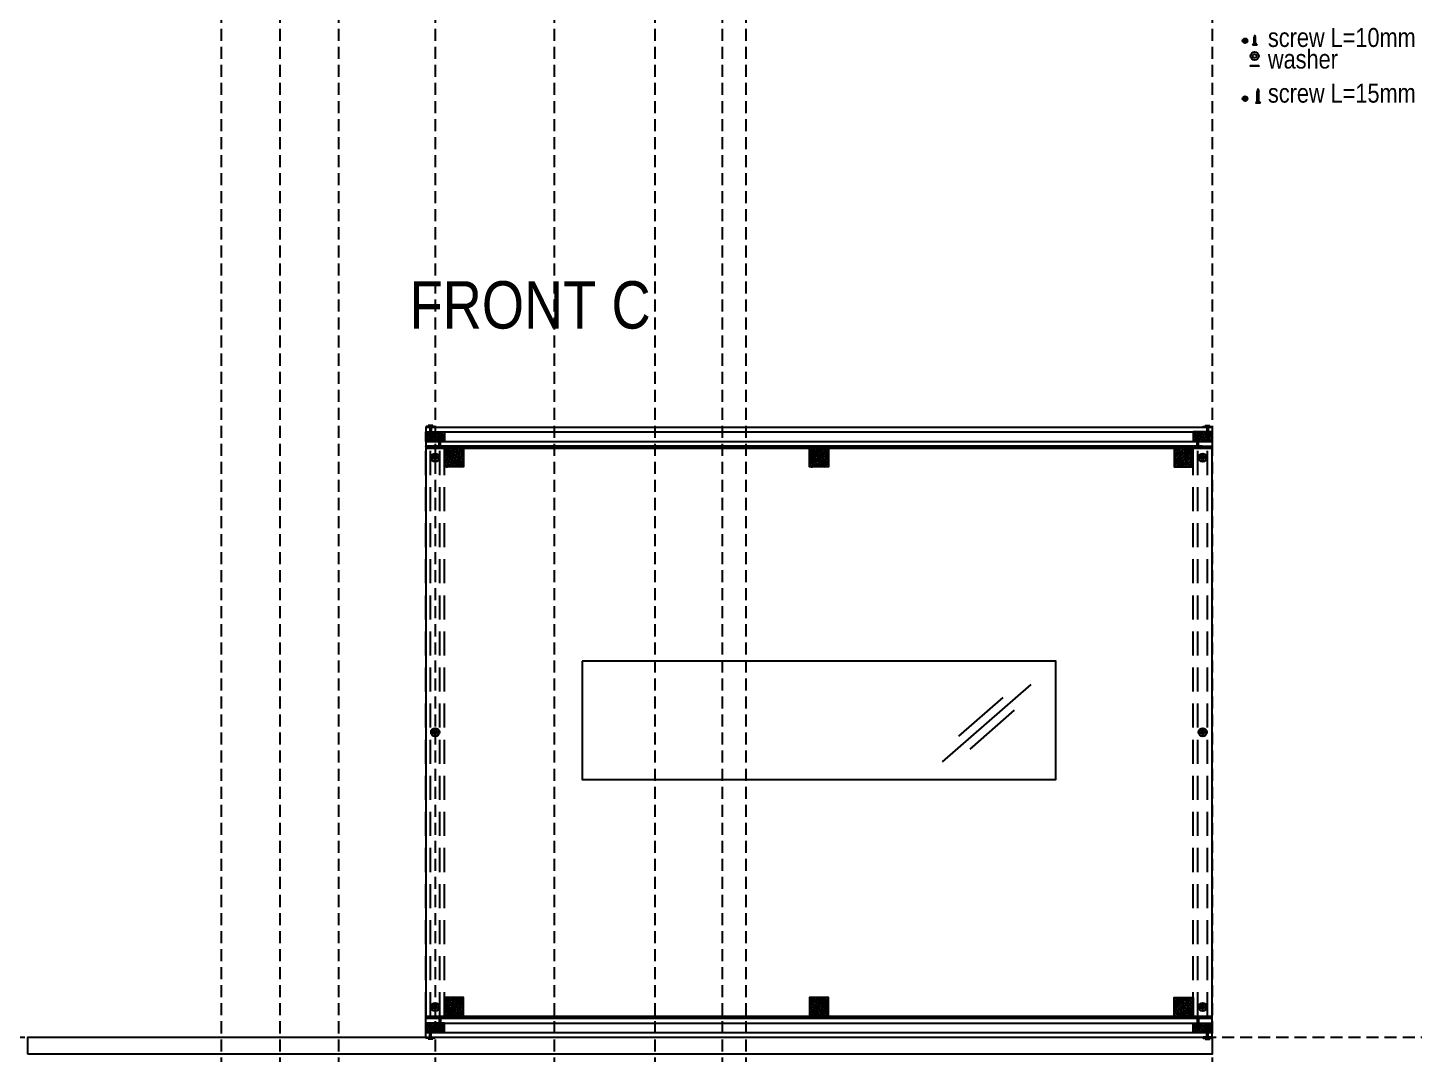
# Model space of a CAD drawing. Extents: x -680 to 5888, y -3600 to 1159.
# Drawn here: x 1170 to 2633, y -1072 to 12 of the extents above; entities that cross this region are included whole.
import ezdxf

# ---------------------------------------------------------------- set-up
doc = ezdxf.new("R2010")
doc.units = 0
doc.linetypes.add('DASHED', pattern=[19.05, 12.7, -6.35])
doc.layers.get('0').update_dxf_attribs({"linetype": 'CONTINUOUS'})
doc.layers.add('construction', color=252, linetype='CONTINUOUS')
doc.styles.get("Standard").update_dxf_attribs({"font": 'DejaVuSansCondensed.ttf'})

msp = doc.modelspace()

# ---------------------------------------------------------------- hatches: boundary and pattern name
h = msp.add_hatch()
h.set_pattern_fill('ANSI36', color=201, scale=0.5, angle=90, style=0)
h.set_pattern_definition([(45, (1510.8153, -2854.7173), (3.086963, 0.841899), [3.96875, -0.79375, 0, -0.79375])])
h.paths.add_polyline_path([(1609.888, -424.81), (1589.888, -424.81), (1589.888, -414.81), (1609.888, -414.81)])
h = msp.add_hatch()
h.set_pattern_fill('ANSI36', color=201, scale=0.5, angle=90, style=0)
h.set_pattern_definition([(135, (2498.961, -2854.7173), (-3.086963, 0.841899), [3.96875, -0.79375, 0, -0.79375])])
h.paths.add_polyline_path([(2399.888, -424.81), (2419.888, -424.81), (2419.888, -414.81), (2399.888, -414.81)])
h = msp.add_hatch()
h.set_pattern_fill('ANSI31', color=256, scale=0.5, style=0)
h.set_pattern_definition([(45, (1589.8881, -1013.8101), (-1.122532, 1.122532), [])])
h.paths.add_polyline_path([(1589.888, -429.81), (1589.888, -431.81), (1609.888, -431.81), (1609.888, -429.81)])
h = msp.add_hatch()
h.set_pattern_fill('ANSI31', color=256, scale=0.5, angle=180, style=0)
h.set_pattern_definition([(225, (-7e-13, 602), (1.122532, -1.122532), [])])
h.paths.add_polyline_path([(1609.888, -429.81), (1609.888, -431.81), (2399.888, -431.81), (2399.888, -429.81)])
h = msp.add_hatch()
h.set_pattern_fill('ANSI36', color=201, scale=0.5, angle=90, style=0)
h.set_pattern_definition([(45, (4012.5255, -473.8844), (3.086963, 0.841899), [3.96875, -0.79375, 0, -0.79375])])
h.paths.add_polyline_path([(1629.888, -431.81), (1629.888, -451.81), (1609.888, -451.81), (1609.888, -431.81)])
h = msp.add_hatch()
h.set_pattern_fill('ANSI36', color=201, scale=0.5, angle=90, style=0)
h.set_pattern_definition([(45, (4397.5255, -473.8844), (3.086963, 0.841899), [3.96875, -0.79375, 0, -0.79375])])
h.paths.add_polyline_path([(2014.888, -431.81), (2014.888, -451.81), (1994.888, -451.81), (1994.888, -431.81)])
h = msp.add_hatch()
h.set_pattern_fill('ANSI36', color=201, scale=0.5, angle=90, style=0)
h.set_pattern_definition([(135, (-2.7493, -473.8844), (-3.086963, 0.841899), [3.96875, -0.79375, 0, -0.79375])])
h.paths.add_polyline_path([(2379.888, -431.81), (2379.888, -451.81), (2399.888, -451.81), (2399.888, -431.81)])
h = msp.add_hatch()
h.set_pattern_fill('ANSI31', color=256, scale=0.5, angle=180, style=0)
h.set_pattern_definition([(135, (2419.8881, -1013.8101), (1.122532, 1.122532), [])])
h.paths.add_polyline_path([(2419.888, -429.81), (2419.888, -431.81), (2399.888, -431.81), (2399.888, -429.81)])
h = msp.add_hatch()
h.set_pattern_fill('ANSI36', color=201, scale=0.5, angle=270, style=0)
h.set_pattern_definition([(315, (4012.5255, -989.7359), (3.086963, -0.841899), [3.96875, -0.79375, 0, -0.79375])])
h.paths.add_polyline_path([(1629.888, -1031.81), (1629.888, -1011.81), (1609.888, -1011.81), (1609.888, -1031.81)])
h = msp.add_hatch()
h.set_pattern_fill('ANSI36', color=201, scale=0.5, angle=270, style=0)
h.set_pattern_definition([(315, (4397.5255, -989.7359), (3.086963, -0.841899), [3.96875, -0.79375, 0, -0.79375])])
h.paths.add_polyline_path([(2014.888, -1031.81), (2014.888, -1011.81), (1994.888, -1011.81), (1994.888, -1031.81)])
h = msp.add_hatch()
h.set_pattern_fill('ANSI36', color=201, scale=0.5, angle=270, style=0)
h.set_pattern_definition([(225, (-2.7493, -989.7359), (-3.086963, -0.841899), [3.96875, -0.79375, 0, -0.79375])])
h.paths.add_polyline_path([(2379.888, -1031.81), (2379.888, -1011.81), (2399.888, -1011.81), (2399.888, -1031.81)])
h = msp.add_hatch()
h.set_pattern_fill('ANSI31', color=256, scale=0.5, angle=360, style=0)
h.set_pattern_definition([(315, (1589.8881, -449.8101), (-1.122532, -1.122532), [])])
h.paths.add_polyline_path([(1589.888, -1033.81), (1589.888, -1031.81), (1609.888, -1031.81), (1609.888, -1033.81)])
h = msp.add_hatch()
h.set_pattern_fill('ANSI36', color=201, scale=0.5, angle=270, style=0)
h.set_pattern_definition([(315, (1510.8153, 1391.097), (3.086963, -0.841899), [3.96875, -0.79375, 0, -0.79375])])
h.paths.add_polyline_path([(1609.888, -1038.81), (1589.888, -1038.81), (1589.888, -1048.81), (1609.888, -1048.81)])
h = msp.add_hatch()
h.set_pattern_fill('ANSI31', color=256, scale=0.5, angle=180, style=0)
h.paths.add_polyline_path([(1609.888, -1031.81), (1609.888, -1033.81), (2399.888, -1033.81), (2399.888, -1031.81)])
h = msp.add_hatch()
h.set_pattern_fill('ANSI31', color=256, scale=0.5, angle=180, style=0)
h.set_pattern_definition([(225, (2419.8881, -449.8101), (1.122532, -1.122532), [])])
h.paths.add_polyline_path([(2419.888, -1033.81), (2419.888, -1031.81), (2399.888, -1031.81), (2399.888, -1033.81)])
h = msp.add_hatch()
h.set_pattern_fill('ANSI36', color=201, scale=0.5, angle=270, style=0)
h.set_pattern_definition([(225, (2498.961, 1391.097), (-3.086963, -0.841899), [3.96875, -0.79375, 0, -0.79375])])
h.paths.add_polyline_path([(2399.888, -1038.81), (2419.888, -1038.81), (2419.888, -1048.81), (2399.888, -1048.81)])

# ---------------------------------------------------------------- linework, layer by layer
at = {"color": 150}
for p, q in [((2454.585, 0.69), (2454.585, -4.31)), ((2464.84, 4.022), (2464.09, 2.022)), ((2464.09, -3.878), (2464.09, 2.022)), ((2464.09, 0.622), (2465.59, 0.622)), ((2464.128, 2.122), (2465.553, 2.122)), ((2464.69, 3.622), (2464.99, 3.622)), ((2465.59, 2.022), (2464.84, 4.022)), ((2465.59, -3.878), (2465.59, 2.022)), ((2452.085, -1.81), (2457.085, -1.81)), ((2462.34, -5.978), (2464.09, -3.878)), ((2462.34, -5.978), (2467.34, -5.978)), ((2464.09, -0.878), (2465.59, -0.878)), ((2464.09, -2.378), (2465.59, -2.378)), ((2464.09, -3.878), (2465.59, -3.878)), ((2464.09, -5.978), (2465.59, -5.978)), ((2465.59, -3.878), (2467.34, -5.978)), ((2462.746, -27.808), (2462.746, -28.688)), ((2466.746, -27.808), (2466.746, -28.688)), ((2468.277, -52.493), (2467.527, -55.493)), ((2469.027, -55.368), (2467.527, -55.368)), ((2467.527, -65.493), (2467.527, -55.493)), ((2469.027, -56.493), (2467.527, -56.493)), ((2469.027, -57.618), (2467.527, -57.618)), ((2468.715, -54.243), (2467.84, -54.243)), ((2468.434, -53.118), (2468.121, -53.118)), ((2468.277, -52.493), (2469.027, -55.493)), ((2469.027, -65.493), (2469.027, -55.493)), ((2452.085, -62.959), (2457.085, -62.959)), ((2454.585, -60.459), (2454.585, -65.459)), ((2467.527, -65.493), (2465.777, -67.493)), ((2465.777, -67.493), (2470.777, -67.493)), ((2469.027, -58.743), (2467.527, -58.743)), ((2469.027, -59.868), (2467.527, -59.868)), ((2469.027, -60.993), (2467.527, -60.993)), ((2469.027, -62.118), (2467.527, -62.118)), ((2469.027, -63.243), (2467.527, -63.243)), ((2469.027, -64.368), (2467.527, -64.368)), ((2469.027, -65.493), (2467.527, -65.493)), ((2469.027, -65.493), (2470.777, -67.493)), ((1597.388, -407.93), (1592.388, -407.93)), ((1594.138, -409.93), (1592.388, -407.93)), ((1592.888, -409.81), (1592.888, -408.93)), ((1595.638, -409.93), (1597.388, -407.93)), ((1596.888, -409.81), (1596.888, -408.93)), ((2412.388, -407.93), (2417.388, -407.93)), ((2414.138, -409.93), (2412.388, -407.93)), ((2412.888, -409.81), (2412.888, -408.93)), ((2415.638, -409.93), (2417.388, -407.93)), ((2416.888, -409.81), (2416.888, -408.93)), ((1594.138, -409.93), (1594.138, -419.93)), ((1594.138, -409.93), (1595.638, -409.93)), ((1594.138, -411.055), (1595.638, -411.055)), ((1594.138, -412.18), (1595.638, -412.18)), ((1594.138, -413.305), (1595.638, -413.305)), ((1594.138, -414.43), (1595.638, -414.43)), ((1594.138, -415.555), (1595.638, -415.555)), ((1594.138, -416.68), (1595.638, -416.68)), ((1594.138, -417.805), (1595.638, -417.805)), ((1594.138, -418.93), (1595.638, -418.93)), ((1594.888, -422.93), (1594.138, -419.93)), ((1594.138, -420.055), (1595.638, -420.055)), ((1594.451, -421.18), (1595.326, -421.18)), ((1594.732, -422.305), (1595.044, -422.305)), ((1594.888, -422.93), (1595.638, -419.93)), ((1595.638, -409.93), (1595.638, -419.93)), ((1604.888, -416.69), (1604.138, -419.69)), ((1604.138, -419.565), (1605.638, -419.565)), ((1604.138, -429.69), (1604.138, -419.69)), ((1604.138, -420.69), (1605.638, -420.69)), ((1604.138, -421.815), (1605.638, -421.815)), ((1604.138, -422.94), (1605.638, -422.94)), ((1604.138, -424.065), (1605.638, -424.065)), ((1604.451, -418.44), (1605.326, -418.44)), ((1604.732, -417.315), (1605.044, -417.315)), ((1604.888, -416.69), (1605.638, -419.69)), ((1605.638, -429.69), (1605.638, -419.69)), ((2404.888, -416.69), (2404.138, -419.69)), ((2405.638, -419.565), (2404.138, -419.565)), ((2404.138, -429.69), (2404.138, -419.69)), ((2405.638, -420.69), (2404.138, -420.69)), ((2405.638, -421.815), (2404.138, -421.815)), ((2405.638, -422.94), (2404.138, -422.94)), ((2405.638, -424.065), (2404.138, -424.065)), ((2405.326, -418.44), (2404.451, -418.44)), ((2405.044, -417.315), (2404.732, -417.315)), ((2404.888, -416.69), (2405.638, -419.69)), ((2405.638, -429.69), (2405.638, -419.69)), ((2414.138, -409.93), (2414.138, -419.93)), ((2415.638, -409.93), (2414.138, -409.93)), ((2415.638, -411.055), (2414.138, -411.055)), ((2415.638, -412.18), (2414.138, -412.18)), ((2415.638, -413.305), (2414.138, -413.305)), ((2415.638, -414.43), (2414.138, -414.43)), ((2415.638, -415.555), (2414.138, -415.555)), ((2415.638, -416.68), (2414.138, -416.68)), ((2415.638, -417.805), (2414.138, -417.805)), ((2415.638, -418.93), (2414.138, -418.93)), ((2414.888, -422.93), (2414.138, -419.93)), ((2415.638, -420.055), (2414.138, -420.055)), ((2415.326, -421.18), (2414.451, -421.18)), ((2415.044, -422.305), (2414.732, -422.305)), ((2414.888, -422.93), (2415.638, -419.93)), ((2415.638, -409.93), (2415.638, -419.93)), ((1599.888, -437.81), (1599.888, -445.81)), ((1604.138, -429.69), (1602.388, -431.69)), ((1607.388, -431.69), (1602.388, -431.69)), ((1602.888, -429.81), (1602.888, -430.69)), ((1604.138, -425.19), (1605.638, -425.19)), ((1604.138, -426.315), (1605.638, -426.315)), ((1604.138, -427.44), (1605.638, -427.44)), ((1604.138, -428.565), (1605.638, -428.565)), ((1604.138, -429.69), (1605.638, -429.69)), ((1605.638, -429.69), (1607.388, -431.69)), ((1606.888, -429.81), (1606.888, -430.69)), ((1617.388, -436.81), (1612.388, -436.81)), ((1614.888, -434.31), (1614.888, -439.31)), ((2002.388, -436.81), (1997.388, -436.81)), ((1999.888, -434.31), (1999.888, -439.31)), ((2392.388, -436.81), (2397.388, -436.81)), ((2394.888, -434.31), (2394.888, -439.31)), ((2404.138, -429.69), (2402.388, -431.69)), ((2402.388, -431.69), (2407.388, -431.69)), ((2402.888, -429.81), (2402.888, -430.69)), ((2405.638, -425.19), (2404.138, -425.19)), ((2405.638, -426.315), (2404.138, -426.315)), ((2405.638, -427.44), (2404.138, -427.44)), ((2405.638, -428.565), (2404.138, -428.565)), ((2405.638, -429.69), (2404.138, -429.69)), ((2405.638, -429.69), (2407.388, -431.69)), ((2406.888, -429.81), (2406.888, -430.69)), ((2409.888, -437.81), (2409.888, -445.81)), ((1603.888, -441.81), (1595.888, -441.81)), ((1627.388, -446.81), (1622.388, -446.81)), ((1624.888, -444.31), (1624.888, -449.31)), ((2012.388, -446.81), (2007.388, -446.81)), ((2009.888, -444.31), (2009.888, -449.31)), ((2382.388, -446.81), (2387.388, -446.81)), ((2384.888, -444.31), (2384.888, -449.31)), ((2405.888, -441.81), (2413.888, -441.81)), ((1599.888, -735.81), (1599.888, -727.81)), ((2409.888, -735.81), (2409.888, -727.81)), ((1603.888, -731.81), (1595.888, -731.81)), ((2405.888, -731.81), (2413.888, -731.81)), ((1603.888, -1021.81), (1595.888, -1021.81)), ((1599.888, -1025.81), (1599.888, -1017.81)), ((1614.888, -1029.31), (1614.888, -1024.31)), ((1627.388, -1016.81), (1622.388, -1016.81)), ((1624.888, -1019.31), (1624.888, -1014.31)), ((1999.888, -1029.31), (1999.888, -1024.31)), ((2012.388, -1016.81), (2007.388, -1016.81)), ((2009.888, -1019.31), (2009.888, -1014.31)), ((2382.388, -1016.81), (2387.388, -1016.81)), ((2384.888, -1019.31), (2384.888, -1014.31)), ((2394.888, -1029.31), (2394.888, -1024.31)), ((2405.888, -1021.81), (2413.888, -1021.81)), ((2409.888, -1025.81), (2409.888, -1017.81)), ((1607.388, -1031.93), (1602.388, -1031.93)), ((1604.138, -1033.93), (1602.388, -1031.93)), ((1602.888, -1033.81), (1602.888, -1032.93)), ((1604.138, -1033.93), (1604.138, -1043.93)), ((1604.138, -1033.93), (1605.638, -1033.93)), ((1604.138, -1035.055), (1605.638, -1035.055)), ((1604.138, -1036.18), (1605.638, -1036.18)), ((1604.138, -1037.305), (1605.638, -1037.305)), ((1604.138, -1038.43), (1605.638, -1038.43)), ((1605.638, -1033.93), (1607.388, -1031.93)), ((1605.638, -1033.93), (1605.638, -1043.93)), ((1606.888, -1033.81), (1606.888, -1032.93)), ((1617.388, -1026.81), (1612.388, -1026.81)), ((2002.388, -1026.81), (1997.388, -1026.81)), ((2392.388, -1026.81), (2397.388, -1026.81)), ((2402.388, -1031.93), (2407.388, -1031.93)), ((2404.138, -1033.93), (2402.388, -1031.93)), ((2402.888, -1033.81), (2402.888, -1032.93)), ((2404.138, -1033.93), (2404.138, -1043.93)), ((2405.638, -1033.93), (2404.138, -1033.93)), ((2405.638, -1035.055), (2404.138, -1035.055)), ((2405.638, -1036.18), (2404.138, -1036.18)), ((2405.638, -1037.305), (2404.138, -1037.305)), ((2405.638, -1038.43), (2404.138, -1038.43)), ((2405.638, -1033.93), (2407.388, -1031.93)), ((2405.638, -1033.93), (2405.638, -1043.93)), ((2406.888, -1033.81), (2406.888, -1032.93)), ((1594.888, -1040.69), (1594.138, -1043.69)), ((1594.138, -1043.565), (1595.638, -1043.565)), ((1594.138, -1053.69), (1594.138, -1043.69)), ((1594.138, -1044.69), (1595.638, -1044.69)), ((1594.138, -1045.815), (1595.638, -1045.815)), ((1594.138, -1046.94), (1595.638, -1046.94)), ((1594.138, -1048.065), (1595.638, -1048.065)), ((1594.138, -1049.19), (1595.638, -1049.19)), ((1594.138, -1050.315), (1595.638, -1050.315)), ((1594.138, -1051.44), (1595.638, -1051.44)), ((1594.138, -1052.565), (1595.638, -1052.565)), ((1594.451, -1042.44), (1595.326, -1042.44)), ((1594.732, -1041.315), (1595.044, -1041.315)), ((1594.888, -1040.69), (1595.638, -1043.69)), ((1595.638, -1053.69), (1595.638, -1043.69)), ((1604.138, -1039.555), (1605.638, -1039.555)), ((1604.138, -1040.68), (1605.638, -1040.68)), ((1604.138, -1041.805), (1605.638, -1041.805)), ((1604.138, -1042.93), (1605.638, -1042.93)), ((1604.888, -1046.93), (1604.138, -1043.93)), ((1604.138, -1044.055), (1605.638, -1044.055)), ((1604.451, -1045.18), (1605.326, -1045.18)), ((1604.732, -1046.305), (1605.044, -1046.305)), ((1604.888, -1046.93), (1605.638, -1043.93)), ((2405.638, -1039.555), (2404.138, -1039.555)), ((2405.638, -1040.68), (2404.138, -1040.68)), ((2405.638, -1041.805), (2404.138, -1041.805)), ((2405.638, -1042.93), (2404.138, -1042.93)), ((2404.888, -1046.93), (2404.138, -1043.93)), ((2405.638, -1044.055), (2404.138, -1044.055)), ((2405.326, -1045.18), (2404.451, -1045.18)), ((2405.044, -1046.305), (2404.732, -1046.305)), ((2404.888, -1046.93), (2405.638, -1043.93)), ((2414.888, -1040.69), (2414.138, -1043.69)), ((2415.638, -1043.565), (2414.138, -1043.565)), ((2414.138, -1053.69), (2414.138, -1043.69)), ((2415.638, -1044.69), (2414.138, -1044.69)), ((2415.638, -1045.815), (2414.138, -1045.815)), ((2415.638, -1046.94), (2414.138, -1046.94)), ((2415.638, -1048.065), (2414.138, -1048.065)), ((2415.638, -1049.19), (2414.138, -1049.19)), ((2415.638, -1050.315), (2414.138, -1050.315)), ((2415.638, -1051.44), (2414.138, -1051.44)), ((2415.638, -1052.565), (2414.138, -1052.565)), ((2415.326, -1042.44), (2414.451, -1042.44)), ((2415.044, -1041.315), (2414.732, -1041.315)), ((2414.888, -1040.69), (2415.638, -1043.69)), ((2415.638, -1053.69), (2415.638, -1043.69)), ((1594.138, -1053.69), (1592.388, -1055.69)), ((1597.388, -1055.69), (1592.388, -1055.69)), ((1592.888, -1053.81), (1592.888, -1054.69)), ((1594.138, -1053.69), (1595.638, -1053.69)), ((1595.638, -1053.69), (1597.388, -1055.69)), ((1596.888, -1053.81), (1596.888, -1054.69)), ((2414.138, -1053.69), (2412.388, -1055.69)), ((2412.388, -1055.69), (2417.388, -1055.69)), ((2412.888, -1053.81), (2412.888, -1054.69)), ((2415.638, -1053.69), (2414.138, -1053.69)), ((2415.638, -1053.69), (2417.388, -1055.69)), ((2416.888, -1053.81), (2416.888, -1054.69))]:
    msp.add_line(p, q, dxfattribs=at)
for p, q in [((1589.888, -409.81), (2419.888, -409.81)), ((1589.888, -409.81), (1589.888, -429.81)), ((1589.888, -414.81), (2419.888, -414.81)), ((2419.888, -409.81), (2419.888, -429.81)), ((1589.888, -424.81), (2419.888, -424.81)), ((1589.888, -429.81), (2419.888, -429.81)), ((1589.888, -1033.81), (2419.888, -1033.81)), ((1589.888, -1053.81), (1589.888, -1033.81)), ((1589.888, -1038.81), (2419.888, -1038.81)), ((2419.888, -1053.81), (2419.888, -1033.81)), ((1589.888, -1048.81), (2419.888, -1048.81)), ((1589.888, -1053.81), (2419.888, -1053.81))]:
    msp.add_line(p, q)
at = {"linetype": 'DASHED', "ltscale": 2}
for p, q in [((1589.888, -1031.81), (1589.888, -431.81)), ((1609.888, -431.81), (1589.888, -431.81)), ((1594.888, -1031.81), (1594.888, -431.81)), ((1604.888, -1031.81), (1604.888, -431.81)), ((1609.888, -1031.81), (1609.888, -431.81)), ((2399.888, -1031.81), (2399.888, -431.81)), ((2399.888, -431.81), (2419.888, -431.81)), ((2404.888, -1031.81), (2404.888, -431.81)), ((2414.888, -1031.81), (2414.888, -431.81)), ((2419.888, -1031.81), (2419.888, -431.81)), ((1609.888, -1031.81), (1589.888, -1031.81)), ((2399.888, -1031.81), (2419.888, -1031.81))]:
    msp.add_line(p, q, dxfattribs=at)
at = {"color": 4}
for p, q in [((2135.248, -763.236), (2228.748, -681.424)), ((2152.648, -735.956), (2199.398, -695.049)), ((2164.597, -749.611), (2211.347, -708.705))]:
    msp.add_line(p, q, dxfattribs=at)
at = {"color": 150}
for points in [[(2469.146, -27.808), (2469.146, -28.688), (2460.346, -28.688), (2460.346, -27.808)], [(1599.288, -409.81), (1599.288, -408.93), (1590.488, -408.93), (1590.488, -409.81)], [(2410.488, -409.81), (2410.488, -408.93), (2419.288, -408.93), (2419.288, -409.81)], [(1609.288, -429.81), (1609.288, -430.69), (1600.488, -430.69), (1600.488, -429.81)], [(2400.488, -429.81), (2400.488, -430.69), (2409.288, -430.69), (2409.288, -429.81)], [(1609.288, -1033.81), (1609.288, -1032.93), (1600.488, -1032.93), (1600.488, -1033.81)], [(2400.488, -1033.81), (2400.488, -1032.93), (2409.288, -1032.93), (2409.288, -1033.81)], [(1599.288, -1053.81), (1599.288, -1054.69), (1590.488, -1054.69), (1590.488, -1053.81)], [(2410.488, -1053.81), (2410.488, -1054.69), (2419.288, -1054.69), (2419.288, -1053.81)]]:
    msp.add_lwpolyline(points, close=True, dxfattribs=at)
at = {"color": 201}
for points in [[(1609.888, -424.81), (1589.888, -424.81), (1589.888, -414.81), (1609.888, -414.81)], [(2399.888, -424.81), (2419.888, -424.81), (2419.888, -414.81), (2399.888, -414.81)], [(1629.888, -431.81), (1629.888, -451.81), (1609.888, -451.81), (1609.888, -431.81)], [(2014.888, -431.81), (2014.888, -451.81), (1994.888, -451.81), (1994.888, -431.81)], [(2379.888, -431.81), (2379.888, -451.81), (2399.888, -451.81), (2399.888, -431.81)], [(1629.888, -1031.81), (1629.888, -1011.81), (1609.888, -1011.81), (1609.888, -1031.81)], [(2014.888, -1031.81), (2014.888, -1011.81), (1994.888, -1011.81), (1994.888, -1031.81)], [(2379.888, -1031.81), (2379.888, -1011.81), (2399.888, -1011.81), (2399.888, -1031.81)], [(1609.888, -1038.81), (1589.888, -1038.81), (1589.888, -1048.81), (1609.888, -1048.81)], [(2399.888, -1038.81), (2419.888, -1038.81), (2419.888, -1048.81), (2399.888, -1048.81)]]:
    msp.add_lwpolyline(points, close=True, dxfattribs=at)
for points in [[(1589.888, -429.81), (1589.888, -431.81), (1609.888, -431.81), (1609.888, -429.81)], [(1589.888, -431.81), (1589.888, -1031.81), (2419.888, -1031.81), (2419.888, -431.81)], [(2419.888, -1031.81), (2419.888, -431.81), (1589.888, -431.81), (1589.888, -1031.81)], [(1609.888, -429.81), (1609.888, -431.81), (2399.888, -431.81), (2399.888, -429.81)], [(2419.888, -429.81), (2419.888, -431.81), (2399.888, -431.81), (2399.888, -429.81)], [(1589.888, -1033.81), (1589.888, -1031.81), (1609.888, -1031.81), (1609.888, -1033.81)], [(1609.888, -1031.81), (1609.888, -1033.81), (2399.888, -1033.81), (2399.888, -1031.81)], [(2419.888, -1033.81), (2419.888, -1031.81), (2399.888, -1031.81), (2399.888, -1033.81)]]:
    msp.add_lwpolyline(points, close=True)
at = {"color": 4}
msp.add_lwpolyline([(1754.888, -656.81), (1754.888, -781.81), (2254.888, -781.81), (2254.888, -656.81)], close=True, dxfattribs=at)
at = {"color": 32}
msp.add_lwpolyline([(1169.888, -1071.81), (1169.888, -1053.81), (2419.888, -1053.81), (2419.888, -1071.81)], close=True, dxfattribs=at)
at = {"color": 150}
for centre, radius in [((2454.585, -1.81), 2.5), ((2454.585, -1.81), 2), ((2464.746, -17.96), 4.4), ((2464.746, -17.96), 2), ((2454.585, -62.959), 2.5), ((2454.585, -62.959), 2), ((1599.888, -441.81), 4.4), ((1599.888, -441.81), 4), ((1614.888, -436.81), 2.5), ((1614.888, -436.81), 2), ((1999.888, -436.81), 2.5), ((1999.888, -436.81), 2), ((2394.888, -436.81), 2.5), ((2394.888, -436.81), 2), ((2409.888, -441.81), 4.4), ((2409.888, -441.81), 4), ((1599.888, -441.81), 2), ((1624.888, -446.81), 2.5), ((1624.888, -446.81), 2), ((2009.888, -446.81), 2.5), ((2009.888, -446.81), 2), ((2384.888, -446.81), 2.5), ((2384.888, -446.81), 2), ((2409.888, -441.81), 2), ((1599.888, -731.81), 4.4), ((1599.888, -731.81), 4), ((1599.888, -731.81), 2), ((2409.888, -731.81), 4.4), ((2409.888, -731.81), 4), ((2409.888, -731.81), 2), ((1599.888, -1021.81), 4.4), ((1599.888, -1021.81), 4), ((1599.888, -1021.81), 2), ((1614.888, -1026.81), 2.5), ((1624.888, -1016.81), 2.5), ((1624.888, -1016.81), 2), ((1999.888, -1026.81), 2.5), ((2009.888, -1016.81), 2.5), ((2009.888, -1016.81), 2), ((2384.888, -1016.81), 2.5), ((2384.888, -1016.81), 2), ((2394.888, -1026.81), 2.5), ((2409.888, -1021.81), 4.4), ((2409.888, -1021.81), 4), ((2409.888, -1021.81), 2), ((1614.888, -1026.81), 2), ((1999.888, -1026.81), 2), ((2394.888, -1026.81), 2)]:
    msp.add_circle(centre, radius, dxfattribs=at)
at = {"color": 150, "linetype": 'DASHED', "ltscale": 0.05}
for centre in [(2454.585, -1.81), (2454.585, -62.959), (1614.888, -436.81), (1999.888, -436.81), (2394.888, -436.81), (1624.888, -446.81), (2009.888, -446.81), (2384.888, -446.81), (1624.888, -1016.81), (2009.888, -1016.81), (2384.888, -1016.81), (1614.888, -1026.81), (1999.888, -1026.81), (2394.888, -1026.81)]:
    msp.add_circle(centre, 0.75, dxfattribs=at)
at = {"color": 150, "linetype": 'DASHED', "ltscale": 0.1}
for centre in [(1599.888, -441.81), (2409.888, -441.81), (1599.888, -731.81), (2409.888, -731.81), (1599.888, -1021.81), (2409.888, -1021.81)]:
    msp.add_circle(centre, 1, dxfattribs=at)
at = {"layer": 'construction', "linetype": 'DASHED'}
for p, direction in [((1373.888, -153.927), (0, -1)), ((1435.888, -153.927), (0, -1)), ((1497.888, -153.927), (0, -1)), ((1599.888, 610.073), (0, -1)), ((1725.408, -904.843), (0, -1)), ((1831.819, -833.741), (0, -1)), ((1902.921, -727.33), (0, -1)), ((1927.888, -601.81), (0, -1)), ((2419.888, 807.073), (0, -1)), ((830, -1053.81), (1, 0))]:
    msp.add_xline(p, direction, dxfattribs=at)

# ---------------------------------------------------------------- texts
at = {"width": 583.64868}
for s, insert, char_height, attachment_point in [('{screw L=10mm}', (2478.759, 1.473), 20, 4), ('{washer}', (2478.759, -21.334), 20, 4), ('{screw L=15mm}', (2478.759, -57.313), 20, 4), ('{FRONT C}', (1572.828, -255.689), 50, 1)]:
    msp.add_mtext(s, dxfattribs=dict(at, insert=insert, char_height=char_height, attachment_point=attachment_point))

doc.saveas('drawing.dxf')
